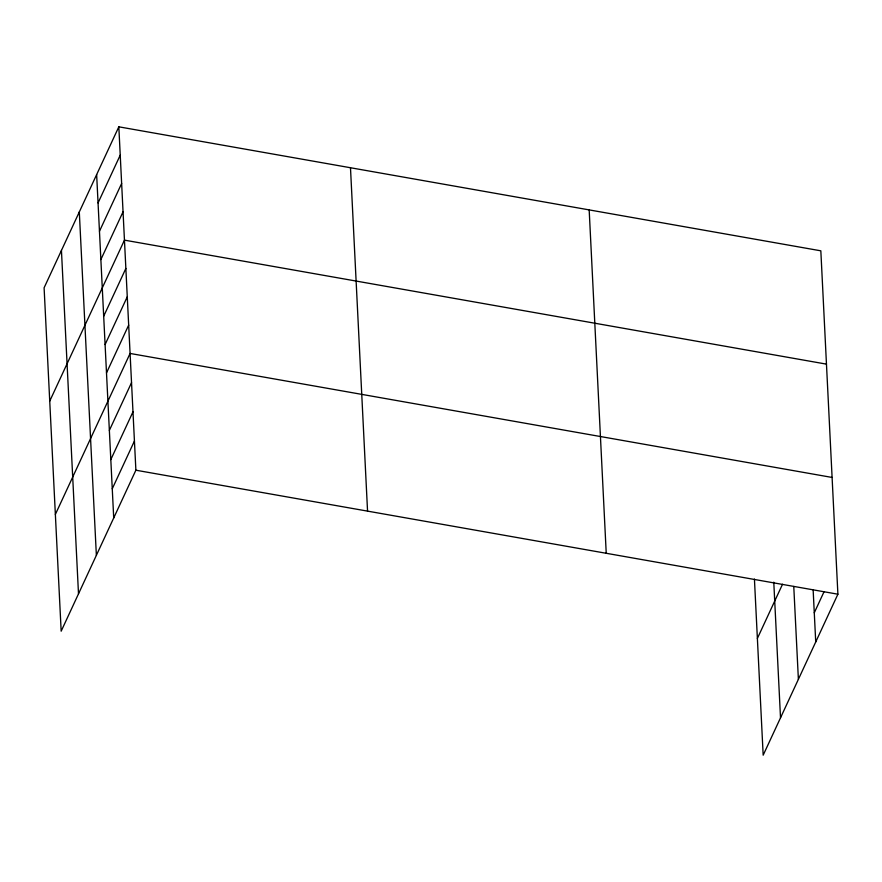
<?xml version="1.0" encoding="UTF-8"?>
<svg xmlns="http://www.w3.org/2000/svg" width="882" height="882" viewBox="0 0 882 882"><rect width="100%" height="100%" fill="white"/><g stroke="black" fill="none" stroke-linecap="round" stroke-linejoin="round"><path stroke-width="1.32" d="M118.827 126.821L44.1 287.797L61.167 631.181L135.883 470.205L118.827 126.821L820.833 250.819L837.9 594.203L763.173 755.179L754.43 579.077M98.056 202.915L120.228 155.144M99.468 231.249L121.639 183.478M100.868 259.573L123.05 211.812M49.734 401.112L124.45 240.136L826.467 364.134M103.69 316.23L125.861 268.47M105.09 344.564L127.273 296.793M106.501 372.899L128.673 325.127M55.357 514.427L130.084 353.45L832.101 477.449M109.357 430.405L131.539 382.634M110.812 459.599L132.984 411.828M112.257 488.782L134.439 441.011M757.373 638.436L782.532 584.237M814.273 612.792L823.942 591.965M135.883 470.205L837.9 594.203M813.16 590.234L815.729 641.975M793.767 586.464L798.386 679.327M773.779 582.186L780.515 717.827M589.176 209.905L606.232 553.279M350.485 167.745L367.551 511.119M96.645 174.592L113.712 517.977M79.303 211.945L96.37 555.329M61.442 250.444L78.498 593.818"/></g></svg>
